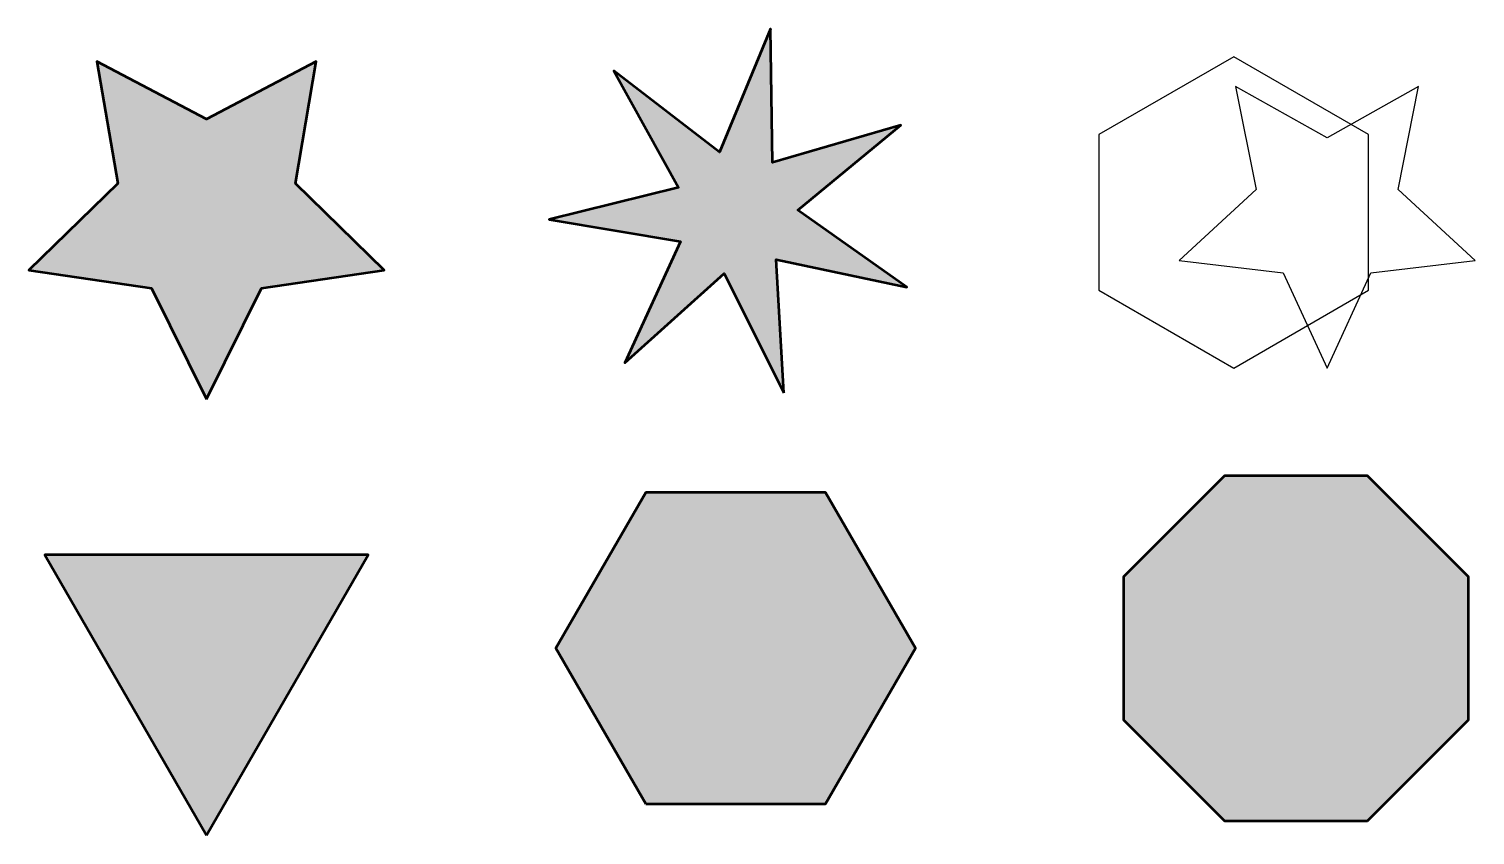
# Model space of a CAD drawing. Header units: millimetres. Extents: x 11 to 244, y 15 to 144.
import ezdxf

# ---------------------------------------------------------------- set-up
doc = ezdxf.new("R2010")
doc.units = ezdxf.units.MM
doc.layers.get('0').update_dxf_attribs({"linetype": 'CONTINUOUS'})

msp = doc.modelspace()

# ---------------------------------------------------------------- hatches: boundary and pattern name
at = {"lineweight": 0, "true_color": 0xffcc66}
for points in [[(132.76, 86.02), (131.52, 107.42), (152.5, 103), (134.99, 115.37), (151.52, 129.02), (130.94, 123.05), (130.58, 144.48), (122.41, 124.66), (105.43, 137.74), (115.83, 119), (95.02, 113.88), (116.16, 110.33), (107.19, 90.86), (123.14, 105.17)], [(226.48, 17.28), (242.72, 33.52), (242.72, 56.48), (226.48, 72.72), (203.52, 72.72), (187.28, 56.48), (187.28, 33.52), (203.52, 17.28)]]:
    msp.add_hatch(color=7, dxfattribs=at).paths.add_polyline_path(points)
at = {"lineweight": 0, "true_color": 0xcc99cc}
msp.add_hatch(color=7, dxfattribs=at).paths.add_polyline_path([(40, 85), (48.82, 102.86), (68.53, 105.73), (54.27, 119.64), (57.63, 139.27), (40, 130), (22.37, 139.27), (25.73, 119.64), (11.47, 105.73), (31.18, 102.86)])
at = {"lineweight": 0, "true_color": 0x66cc99}
msp.add_hatch(color=7, dxfattribs=at).paths.add_polyline_path([(110.57, 20), (139.43, 20), (153.87, 45), (139.43, 70), (110.57, 70), (96.13, 45)])
at = {"lineweight": 0, "true_color": 0x66aaff}
msp.add_hatch(color=7, dxfattribs=at).paths.add_polyline_path([(40, 15), (65.98, 60), (14.02, 60)])

# ---------------------------------------------------------------- linework, layer by layer
at = {"color": 7, "lineweight": 50, "true_color": 0x663300}
for points in [[(132.76, 86.02), (131.52, 107.42), (152.5, 103), (134.99, 115.37), (151.52, 129.02), (130.94, 123.05), (130.58, 144.48), (122.41, 124.66), (105.43, 137.74), (115.83, 119), (95.02, 113.88), (116.16, 110.33), (107.19, 90.86), (123.14, 105.17)], [(226.48, 17.28), (242.72, 33.52), (242.72, 56.48), (226.48, 72.72), (203.52, 72.72), (187.28, 56.48), (187.28, 33.52), (203.52, 17.28)]]:
    msp.add_lwpolyline(points, close=True, dxfattribs=at)
at = {"color": 7, "lineweight": 25, "true_color": 0x000000}
for points in [[(205, 90), (226.65, 102.5), (226.65, 127.5), (205, 140), (183.35, 127.5), (183.35, 102.5)], [(220, 90), (227.05, 105.29), (243.78, 107.27), (231.41, 118.71), (234.69, 135.23), (220, 127), (205.31, 135.23), (208.59, 118.71), (196.22, 107.27), (212.95, 105.29)]]:
    msp.add_lwpolyline(points, close=True, dxfattribs=at)
at = {"color": 7, "lineweight": 50, "true_color": 0x663366}
msp.add_lwpolyline([(40, 85), (48.82, 102.86), (68.53, 105.73), (54.27, 119.64), (57.63, 139.27), (40, 130), (22.37, 139.27), (25.73, 119.64), (11.47, 105.73), (31.18, 102.86)], close=True, dxfattribs=at)
at = {"color": 7, "lineweight": 50, "true_color": 0x006633}
msp.add_lwpolyline([(110.57, 20), (139.43, 20), (153.87, 45), (139.43, 70), (110.57, 70), (96.13, 45)], close=True, dxfattribs=at)
at = {"color": 7, "lineweight": 50, "true_color": 0x003366}
msp.add_lwpolyline([(40, 15), (65.98, 60), (14.02, 60)], close=True, dxfattribs=at)

doc.saveas('drawing.dxf')
